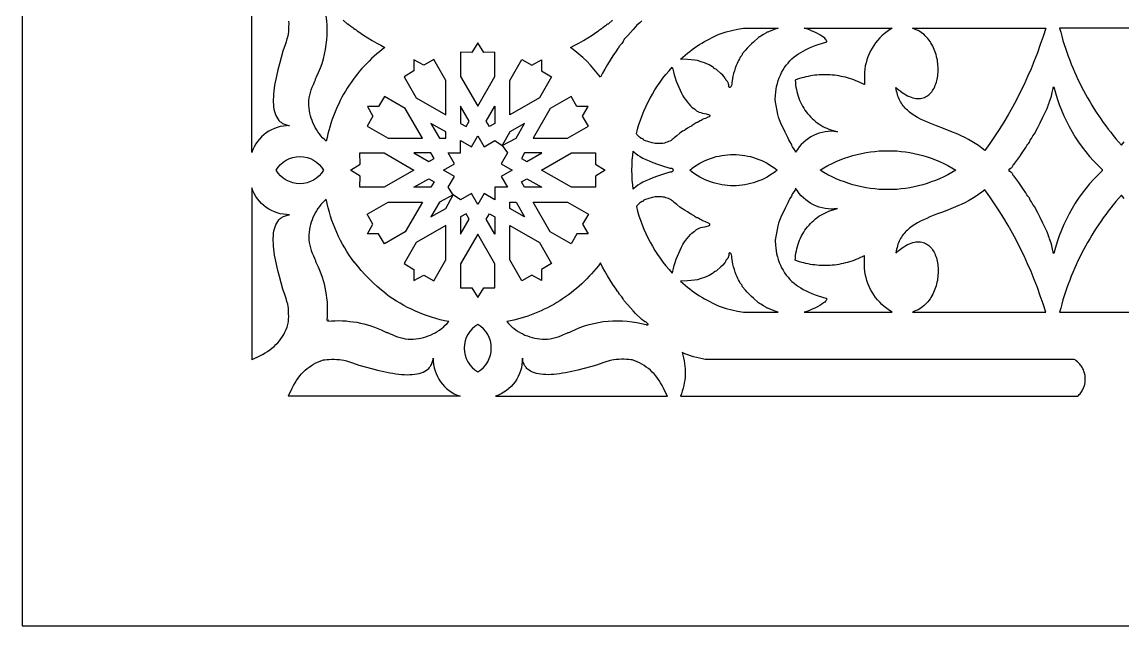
# Model space of a CAD drawing. Extents: x -580 to 993, y -400 to 388.
# Drawn here: x 598.1 to 741.9, y -400.3 to -321.4 of the extents above; entities that cross this region are included whole.
import ezdxf

# ---------------------------------------------------------------- set-up
doc = ezdxf.new("R2010")
doc.units = 0
doc.layers.add('LAYER_1', color=18, linetype='CONTINUOUS')

msp = doc.modelspace()

# ---------------------------------------------------------------- linework, layer by layer
at = {"layer": 'LAYER_1'}
for points in [[(598.06, -400.26), (993.06, -400.26), (993.06, -5.26), (598.06, -5.26)], [(696.84, -322.17), (696.58, -322.25), (696.31, -322.35), (696.02, -322.46), (695.68, -322.61), (695.49, -322.69), (695.38, -322.72), (695.33, -322.74), (695.22, -322.81), (694.91, -323.01), (694.59, -323.21), (694.48, -323.27), (694.44, -323.29), (694.42, -323.3), (694.39, -323.31), (694.28, -323.39), (693.6, -323.99), (693.34, -324.23), (693.05, -324.51), (692.78, -324.79), (692.56, -325.03), (692.13, -325.54), (692.13, -325.63), (692.12, -325.68), (692.09, -325.73), (692.05, -325.78), (692, -325.83), (691.95, -325.89), (691.89, -325.98), (691.82, -326.08), (691.77, -326.19), (691.67, -326.4), (691.58, -326.56), (691.47, -326.78), (691.35, -327.06), (691.23, -327.39), (691.11, -327.73), (691.01, -328.09), (690.93, -328.44), (690.86, -328.77), (690.82, -329.05), (690.8, -329.29), (690.77, -329.5), (690.73, -329.67), (690.7, -329.77), (690.67, -329.82), (690.62, -329.87), (690.57, -329.89), (690.52, -329.91), (690.47, -329.91), (690.44, -329.89), (690.41, -329.86), (690.39, -329.81), (690.37, -329.56), (690.35, -329.46), (690.32, -329.37), (690.29, -329.28), (690.25, -329.22), (690.21, -329.16), (690.17, -329.12), (690.11, -329.07), (690.06, -328.99), (690.01, -328.91), (689.98, -328.83), (689.96, -328.78), (689.92, -328.72), (689.78, -328.54), (689.59, -328.33), (689.36, -328.11), (688.79, -327.57), (688.62, -327.51), (688.55, -327.48), (688.49, -327.44), (688.45, -327.41), (688.44, -327.37), (688.43, -327.34), (688.39, -327.31), (688.26, -327.21), (688.06, -327.1), (687.8, -326.97), (687.52, -326.84), (687.22, -326.72), (686.92, -326.6), (686.64, -326.51), (686.28, -326.42), (685.89, -326.35), (685.46, -326.3), (684.97, -326.26), (684.08, -326.22), (684.37, -325.95), (684.67, -325.7), (684.97, -325.45), (685.28, -325.21), (685.59, -324.98), (685.91, -324.75), (686.23, -324.53), (686.55, -324.32), (686.88, -324.12), (687.21, -323.92), (687.55, -323.73), (687.89, -323.55), (688.23, -323.38), (688.58, -323.21), (688.93, -323.05), (689.28, -322.9), (690.03, -322.67), (690.78, -322.48), (691.54, -322.31), (692.3, -322.17)], [(711.72, -322.17), (711.36, -322.4), (711.02, -322.64), (710.7, -322.9), (710.39, -323.17), (710.1, -323.46), (709.82, -323.77), (709.56, -324.1), (709.33, -324.44), (709.11, -324.79), (708.91, -325.15), (708.73, -325.52), (708.57, -325.91), (708.43, -326.3), (708.31, -326.7), (708.22, -327.11), (708.14, -327.53), (708.13, -327.92), (708.12, -328.37), (708.11, -329.52), (708.05, -329.54), (707.79, -329.4), (707.52, -329.28), (707.26, -329.16), (706.99, -329.04), (706.72, -328.94), (706.44, -328.84), (706.17, -328.75), (705.89, -328.67), (705.61, -328.59), (705.33, -328.53), (705.05, -328.47), (704.76, -328.41), (704.48, -328.37), (704.19, -328.33), (703.91, -328.3), (703.62, -328.28), (703.33, -328.26), (703.05, -328.26), (702.76, -328.26), (702.47, -328.26), (702.19, -328.28), (701.9, -328.3), (701.61, -328.33), (701.33, -328.37), (701.04, -328.42), (700.76, -328.47), (700.47, -328.53), (700.19, -328.6), (699.91, -328.68), (699.63, -328.76), (699.35, -328.85), (699.07, -328.95), (699.09, -329.26), (699.11, -329.57), (699.15, -329.87), (699.21, -330.17), (699.27, -330.46), (699.34, -330.75), (699.43, -331.04), (699.53, -331.32), (699.64, -331.59), (699.76, -331.86), (699.89, -332.12), (700.03, -332.38), (700.18, -332.63), (700.33, -332.87), (700.5, -333.11), (700.68, -333.34), (700.87, -333.56), (701.06, -333.77), (701.27, -333.97), (701.48, -334.17), (701.7, -334.35), (701.93, -334.53), (702.16, -334.69), (702.41, -334.85), (702.66, -335), (702.91, -335.13), (703.18, -335.26), (703.44, -335.37), (703.72, -335.47), (704, -335.56), (704.28, -335.64), (704.58, -335.7), (704.37, -335.68), (704.17, -335.66), (703.97, -335.65), (703.77, -335.65), (703.37, -335.67), (702.97, -335.72), (702.58, -335.8), (702.2, -335.9), (701.83, -336.04), (701.47, -336.2), (701.12, -336.38), (700.78, -336.6), (700.46, -336.83), (700.15, -337.09), (699.86, -337.38), (699.59, -337.69), (699.34, -338.02), (699.22, -338.19), (699.11, -338.37), (699.09, -338.26), (699.04, -338.16), (698.91, -337.96), (698.72, -337.67), (698.66, -337.57), (698.64, -337.51), (698.61, -337.44), (698.56, -337.33), (698.38, -337), (698.25, -336.77), (698.08, -336.46), (697.73, -335.76), (697.2, -334.57), (697.02, -334.15), (696.9, -333.81), (696.8, -333.45), (696.7, -332.98), (696.6, -332.48), (696.54, -332.08), (696.5, -331.84), (696.48, -331.75), (696.47, -331.71), (696.46, -331.64), (696.46, -331.47), (696.47, -330.95), (696.51, -330.55), (696.56, -330.16), (696.63, -329.78), (696.73, -329.4), (696.84, -329.03), (696.97, -328.67), (697.12, -328.32), (697.29, -327.98), (697.47, -327.64), (697.67, -327.33), (697.89, -327.02), (698.13, -326.73), (698.38, -326.45), (698.64, -326.19), (698.92, -325.94), (699.21, -325.71), (699.48, -325.53), (699.79, -325.34), (700.12, -325.16), (700.48, -324.97), (700.86, -324.79), (701.25, -324.62), (701.65, -324.46), (702.05, -324.32), (703.05, -324.01), (703.12, -323.99), (703.15, -323.97), (703.17, -323.95), (703.18, -323.92), (703.18, -323.89), (703.16, -323.81), (703.11, -323.72), (703.03, -323.61), (702.91, -323.5), (702.77, -323.37), (702.55, -323.21), (702.28, -323.04), (701.97, -322.87), (701.64, -322.7), (701.29, -322.55), (700.92, -322.4), (700.56, -322.28), (700.21, -322.17)], [(731.78, -322.18), (731.44, -323.25), (731.08, -324.32), (730.7, -325.38), (730.29, -326.43), (729.87, -327.47), (729.42, -328.5), (728.95, -329.52), (728.46, -330.53), (727.95, -331.52), (727.43, -332.51), (726.88, -333.49), (726.31, -334.45), (725.72, -335.4), (725.11, -336.34), (724.48, -337.26), (723.83, -338.17), (723.42, -337.83), (723, -337.52), (722.57, -337.23), (722.13, -336.96), (721.68, -336.71), (721.22, -336.47), (720.76, -336.25), (720.3, -336.04), (719.37, -335.66), (718.44, -335.3), (717.54, -334.95), (716.66, -334.6), (716.24, -334.42), (715.83, -334.24), (715.43, -334.05), (715.05, -333.84), (714.69, -333.63), (714.34, -333.4), (714.01, -333.15), (713.71, -332.89), (713.57, -332.75), (713.43, -332.61), (713.3, -332.46), (713.17, -332.31), (713.05, -332.15), (712.94, -331.98), (712.83, -331.81), (712.74, -331.63), (712.64, -331.44), (712.56, -331.25), (712.48, -331.05), (712.42, -330.85), (712.36, -330.63), (712.3, -330.41), (712.26, -330.18), (712.22, -329.94), (712.49, -330.17), (712.76, -330.38), (713.02, -330.56), (713.27, -330.73), (713.51, -330.88), (713.75, -331), (713.98, -331.11), (714.21, -331.2), (714.43, -331.26), (714.64, -331.32), (714.84, -331.35), (715.04, -331.37), (715.24, -331.37), (715.42, -331.36), (715.6, -331.33), (715.77, -331.29), (715.94, -331.23), (716.1, -331.16), (716.25, -331.07), (716.39, -330.98), (716.53, -330.87), (716.66, -330.75), (716.78, -330.62), (716.89, -330.48), (717, -330.33), (717.1, -330.17), (717.2, -330), (717.28, -329.83), (717.36, -329.64), (717.43, -329.45), (717.5, -329.25), (717.55, -329.05), (717.6, -328.84), (717.64, -328.63), (717.68, -328.41), (717.7, -328.19), (717.72, -327.96), (717.73, -327.73), (717.73, -327.5), (717.73, -327.27), (717.71, -327.03), (717.69, -326.8), (717.66, -326.56), (717.63, -326.33), (717.58, -326.09), (717.53, -325.86), (717.46, -325.63), (717.39, -325.4), (717.31, -325.17), (717.23, -324.95), (717.13, -324.73), (717.03, -324.51), (716.92, -324.31), (716.8, -324.1), (716.67, -323.9), (716.53, -323.71), (716.38, -323.53), (716.23, -323.35), (716.06, -323.18), (715.89, -323.02), (715.71, -322.87), (715.52, -322.73), (715.32, -322.6), (715.11, -322.48), (714.87, -322.38), (714.65, -322.3), (714.49, -322.24), (714.37, -322.18)], [(657.6, -324.08), (656.82, -325.34), (655.35, -325.33), (655.35, -328.5), (657.6, -332.38), (659.84, -328.5), (659.84, -325.33), (658.37, -325.34)], [(649.54, -331.26), (653.42, -333.49), (653.42, -329.02), (651.84, -326.28), (650.54, -327.03), (649.26, -326.3), (649.26, -327.76), (647.96, -328.52)], [(665.65, -331.26), (661.77, -333.49), (661.77, -329.02), (663.35, -326.28), (664.65, -327.03), (665.93, -326.3), (665.93, -327.76), (667.23, -328.52)], [(683, -327.28), (683.08, -327.54), (683.16, -327.87), (683.27, -328.27), (683.39, -328.67), (683.53, -329.08), (683.68, -329.49), (683.84, -329.9), (684.02, -330.29), (684.2, -330.67), (684.39, -331.02), (684.53, -331.25), (684.72, -331.51), (684.94, -331.79), (685.16, -332.06), (685.38, -332.31), (685.57, -332.51), (685.73, -332.64), (685.78, -332.68), (685.82, -332.69), (685.87, -332.7), (685.91, -332.72), (685.95, -332.76), (685.99, -332.8), (686.02, -332.84), (686.06, -332.88), (686.17, -332.97), (686.33, -333.05), (686.51, -333.14), (686.73, -333.21), (686.95, -333.28), (687.19, -333.34), (687.43, -333.38), (687.58, -333.41), (687.72, -333.45), (687.83, -333.5), (687.89, -333.55), (687.91, -333.58), (687.92, -333.61), (687.92, -333.64), (687.9, -333.67), (687.86, -333.7), (687.81, -333.74), (687.64, -333.82), (687.35, -333.96), (687.11, -334.04), (687.01, -334.08), (686.89, -334.14), (686.76, -334.22), (686.64, -334.3), (686.42, -334.43), (686.33, -334.47), (686.28, -334.49), (686.22, -334.51), (686.12, -334.56), (686, -334.64), (685.87, -334.73), (685.62, -334.91), (685.52, -334.96), (685.47, -334.98), (685.41, -335), (685.3, -335.06), (685, -335.26), (684.7, -335.47), (684.6, -335.53), (684.55, -335.55), (684.47, -335.58), (684.35, -335.65), (683.99, -335.9), (683.6, -336.22), (683.41, -336.37), (683.27, -336.51), (683.14, -336.63), (683, -336.74), (682.84, -336.84), (682.68, -336.93), (682.51, -337), (682.34, -337.07), (682.16, -337.13), (681.97, -337.18), (681.78, -337.22), (681.58, -337.24), (681.38, -337.26), (681.18, -337.26), (680.98, -337.25), (680.78, -337.23), (680.58, -337.2), (680.38, -337.15), (679.83, -337), (679.49, -336.89), (679.38, -336.85), (679.3, -336.81), (679.26, -336.77), (679.23, -336.72), (679.21, -336.68), (679.16, -336.65), (679.1, -336.62), (679.03, -336.61), (679, -336.61), (678.95, -336.59), (678.83, -336.52), (678.7, -336.42), (678.57, -336.29), (678.41, -336.12), (678.36, -336.05), (678.32, -335.99), (678.48, -335.38), (678.65, -334.78), (678.85, -334.19), (679.06, -333.6), (679.29, -333.02), (679.54, -332.44), (679.81, -331.88), (680.1, -331.33), (680.4, -330.78), (680.72, -330.25), (681.06, -329.72), (681.41, -329.21), (681.78, -328.71), (682.17, -328.22), (682.58, -327.74)], [(739.16, -340.72), (739.15, -340.81), (738.58, -341.36), (738.04, -341.93), (737.51, -342.52), (737.01, -343.12), (736.53, -343.75), (736.08, -344.39), (735.64, -345.05), (735.23, -345.73), (734.85, -346.42), (734.49, -347.12), (734.15, -347.84), (733.84, -348.57), (733.56, -349.32), (733.3, -350.07), (733.07, -350.84), (732.86, -351.62), (732.84, -351.61), (732.82, -351.59), (732.77, -351.52), (732.74, -351.4), (732.71, -351.23), (732.68, -351.05), (732.64, -350.84), (732.52, -350.38), (732.37, -349.91), (732.3, -349.7), (732.23, -349.52), (732.15, -349.32), (732.12, -349.19), (732.11, -349.14), (732.07, -349.05), (731.97, -348.8), (731.43, -347.65), (731.07, -346.92), (730.75, -346.3), (730.3, -345.49), (730.12, -345.19), (729.92, -344.88), (729.76, -344.63), (729.71, -344.53), (729.69, -344.48), (729.68, -344.43), (729.65, -344.38), (729.61, -344.31), (729.56, -344.25), (729.44, -344.1), (729.34, -343.94), (729.18, -343.68), (728.9, -343.27), (728.63, -342.86), (728.47, -342.61), (728.29, -342.34), (728.02, -341.97), (727.75, -341.63), (727.65, -341.52), (727.59, -341.46), (727.55, -341.43), (727.52, -341.38), (727.5, -341.34), (727.49, -341.29), (727.48, -341.24), (727.45, -341.19), (727.41, -341.13), (727.35, -341.07), (727.28, -341.01), (727.21, -340.96), (727.14, -340.92), (727.08, -340.9), (727.04, -340.88), (727.01, -340.86), (727, -340.81), (727.01, -340.72), (727, -340.64), (727.01, -340.59), (727.04, -340.56), (727.08, -340.55), (727.14, -340.52), (727.21, -340.49), (727.28, -340.44), (727.35, -340.38), (727.41, -340.32), (727.45, -340.26), (727.48, -340.2), (727.49, -340.15), (727.5, -340.11), (727.52, -340.06), (727.55, -340.02), (727.59, -339.99), (727.65, -339.93), (727.75, -339.81), (728.02, -339.48), (728.29, -339.11), (728.4, -338.95), (728.47, -338.84), (728.63, -338.58), (728.9, -338.18), (729.18, -337.76), (729.34, -337.5), (729.44, -337.35), (729.56, -337.2), (729.65, -337.07), (729.68, -337.01), (729.69, -336.97), (729.71, -336.91), (729.76, -336.82), (729.92, -336.57), (730.12, -336.26), (730.3, -335.96), (730.75, -335.14), (731.07, -334.53), (731.43, -333.79), (731.97, -332.65), (732.07, -332.4), (732.11, -332.31), (732.12, -332.25), (732.15, -332.13), (732.23, -331.93), (732.3, -331.75), (732.37, -331.54), (732.52, -331.07), (732.64, -330.6), (732.68, -330.39), (732.71, -330.22), (732.74, -330.05), (732.77, -329.93), (732.82, -329.85), (732.84, -329.84), (732.86, -329.83), (733.07, -330.61), (733.3, -331.38), (733.56, -332.13), (733.84, -332.88), (734.15, -333.61), (734.49, -334.33), (734.85, -335.03), (735.23, -335.72), (735.64, -336.4), (736.08, -337.06), (736.53, -337.7), (737.01, -338.32), (737.51, -338.93), (738.04, -339.52), (738.58, -340.09), (739.15, -340.64)], [(650.37, -336.55), (648.13, -332.67), (645.39, -331.09), (644.63, -332.39), (643.17, -332.39), (643.9, -333.66), (643.15, -334.97), (645.89, -336.55)], [(667.06, -332.67), (664.82, -336.55), (669.3, -336.55), (672.04, -334.97), (671.29, -333.66), (672.02, -332.39), (670.55, -332.39), (669.8, -331.09)], [(656.07, -335.02), (656.48, -334.31), (655.35, -332.37), (655.35, -334.61)], [(659.12, -335.02), (658.71, -334.31), (659.84, -332.37), (659.84, -334.61)], [(653.42, -336.55), (653.42, -335.73), (651.48, -334.61), (652.6, -336.55)], [(651.48, -346.84), (653.42, -345.72), (654.39, -343.93), (653.72, -342.96), (654.54, -341.54), (653.12, -340.72), (654.54, -339.9), (653.72, -338.48), (655.35, -338.48), (655.35, -336.84), (656.77, -337.66), (657.6, -336.24), (658.42, -337.66), (659.84, -336.84), (660.8, -337.52), (662.59, -336.55), (663.71, -334.61), (661.77, -335.73), (660.8, -337.52), (661.47, -338.48), (660.65, -339.9), (662.07, -340.72), (660.65, -341.54), (661.47, -342.96), (659.83, -342.96), (659.83, -344.6), (658.42, -343.78), (657.59, -345.2), (656.77, -343.78), (655.35, -344.6), (654.39, -343.93), (652.6, -344.9)], [(649.25, -340.72), (645.37, -342.96), (642.2, -342.96), (642.21, -341.49), (640.95, -340.72), (642.21, -339.95), (642.2, -338.48), (645.37, -338.48)], [(651.89, -339.2), (651.48, -338.48), (649.24, -338.48), (651.18, -339.61)], [(663.3, -339.19), (664.01, -339.61), (665.95, -338.48), (663.71, -338.48)], [(674.24, -340.72), (672.98, -341.49), (672.99, -342.96), (669.82, -342.96), (665.94, -340.72), (669.82, -338.48), (672.99, -338.48), (672.98, -339.95)], [(683.1, -340.72), (683.08, -340.85), (683.05, -340.9), (683, -340.93), (682.94, -340.96), (682.88, -340.99), (682.82, -340.99), (682.7, -340.99), (681.72, -341.31), (681.06, -341.53), (680.48, -341.73), (679.97, -341.93), (679.53, -342.12), (679.14, -342.31), (678.8, -342.5), (678.5, -342.7), (678.22, -342.91), (678.04, -343.07), (677.9, -343.21), (677.83, -342.62), (677.78, -342.01), (677.76, -341.38), (677.74, -340.72), (677.76, -340.06), (677.78, -339.43), (677.83, -338.83), (677.9, -338.24), (678.04, -338.38), (678.22, -338.54), (678.5, -338.75), (678.8, -338.95), (679.14, -339.14), (679.53, -339.33), (679.97, -339.52), (680.48, -339.71), (681.06, -339.92), (681.72, -340.14), (682.7, -340.45), (682.82, -340.45), (682.88, -340.46), (682.94, -340.48), (683, -340.51), (683.05, -340.55), (683.06, -340.57), (683.08, -340.6)], [(696.7, -340.72), (696.38, -340.97), (696.05, -341.2), (695.72, -341.42), (695.38, -341.62), (695.03, -341.8), (694.68, -341.97), (694.33, -342.12), (693.97, -342.26), (693.6, -342.38), (693.24, -342.48), (692.87, -342.57), (692.49, -342.64), (692.12, -342.7), (691.74, -342.74), (691.36, -342.76), (690.99, -342.77), (690.61, -342.76), (690.23, -342.74), (689.86, -342.7), (689.48, -342.64), (689.11, -342.57), (688.74, -342.48), (688.37, -342.38), (688.01, -342.26), (687.65, -342.12), (687.29, -341.97), (686.94, -341.8), (686.59, -341.62), (686.25, -341.42), (685.92, -341.2), (685.6, -340.97), (685.28, -340.72), (685.6, -340.48), (685.92, -340.24), (686.25, -340.03), (686.59, -339.83), (686.94, -339.64), (687.29, -339.48), (687.65, -339.32), (688.01, -339.19), (688.37, -339.07), (688.74, -338.96), (689.11, -338.88), (689.48, -338.8), (689.86, -338.75), (690.23, -338.71), (690.61, -338.68), (690.99, -338.68), (691.36, -338.68), (691.74, -338.71), (692.12, -338.75), (692.49, -338.8), (692.87, -338.88), (693.24, -338.96), (693.6, -339.07), (693.97, -339.19), (694.33, -339.32), (694.68, -339.48), (695.03, -339.64), (695.38, -339.83), (695.72, -340.03), (696.05, -340.24), (696.38, -340.48)], [(720.04, -340.72), (719.52, -341.03), (719, -341.32), (718.47, -341.59), (717.93, -341.84), (717.39, -342.06), (716.84, -342.27), (716.29, -342.46), (715.73, -342.63), (715.17, -342.78), (714.61, -342.91), (714.04, -343.02), (713.47, -343.11), (712.9, -343.18), (712.32, -343.23), (711.75, -343.26), (711.17, -343.27), (710.6, -343.26), (710.02, -343.23), (709.45, -343.18), (708.88, -343.11), (708.31, -343.02), (707.74, -342.91), (707.17, -342.78), (706.61, -342.63), (706.05, -342.46), (705.5, -342.27), (704.95, -342.06), (704.41, -341.84), (703.87, -341.59), (703.34, -341.32), (702.82, -341.03), (702.3, -340.72), (702.82, -340.42), (703.34, -340.13), (703.87, -339.86), (704.41, -339.61), (704.95, -339.38), (705.5, -339.17), (706.05, -338.98), (706.61, -338.82), (707.17, -338.67), (707.74, -338.54), (708.31, -338.43), (708.88, -338.34), (709.45, -338.27), (710.02, -338.22), (710.6, -338.19), (711.17, -338.18), (711.75, -338.19), (712.32, -338.22), (712.9, -338.27), (713.47, -338.34), (714.04, -338.43), (714.61, -338.54), (715.17, -338.67), (715.73, -338.82), (716.29, -338.98), (716.84, -339.17), (717.39, -339.38), (717.93, -339.61), (718.47, -339.86), (719, -340.13), (719.52, -340.42)], [(651.89, -342.25), (651.48, -342.96), (649.24, -342.96), (651.18, -341.84)], [(663.3, -342.25), (664.01, -341.84), (665.95, -342.96), (663.71, -342.96)], [(711.72, -359.27), (711.36, -359.05), (711.02, -358.81), (710.7, -358.55), (710.39, -358.28), (710.1, -357.98), (709.82, -357.67), (709.56, -357.35), (709.33, -357.01), (709.11, -356.66), (708.91, -356.3), (708.73, -355.92), (708.57, -355.54), (708.43, -355.14), (708.31, -354.74), (708.22, -354.33), (708.14, -353.91), (708.13, -353.53), (708.12, -353.08), (708.11, -351.93), (708.05, -351.91), (707.79, -352.04), (707.52, -352.17), (707.26, -352.29), (706.99, -352.4), (706.72, -352.51), (706.44, -352.61), (706.17, -352.7), (705.89, -352.78), (705.61, -352.85), (705.33, -352.92), (705.05, -352.98), (704.76, -353.03), (704.48, -353.08), (704.19, -353.12), (703.91, -353.15), (703.62, -353.17), (703.33, -353.18), (703.05, -353.19), (702.76, -353.19), (702.47, -353.18), (702.19, -353.17), (701.9, -353.14), (701.61, -353.11), (701.33, -353.08), (701.04, -353.03), (700.76, -352.98), (700.47, -352.92), (700.19, -352.85), (699.91, -352.77), (699.63, -352.69), (699.35, -352.6), (699.07, -352.5), (699.09, -352.19), (699.11, -351.88), (699.15, -351.58), (699.21, -351.28), (699.27, -350.98), (699.34, -350.69), (699.43, -350.41), (699.53, -350.13), (699.64, -349.85), (699.76, -349.59), (699.89, -349.32), (700.03, -349.07), (700.18, -348.82), (700.33, -348.57), (700.5, -348.34), (700.68, -348.11), (700.87, -347.89), (701.06, -347.68), (701.27, -347.47), (701.48, -347.28), (701.7, -347.09), (701.93, -346.92), (702.16, -346.75), (702.41, -346.6), (702.66, -346.45), (702.91, -346.32), (703.18, -346.19), (703.44, -346.08), (703.72, -345.98), (704, -345.89), (704.28, -345.81), (704.58, -345.75), (704.37, -345.77), (704.17, -345.79), (703.97, -345.8), (703.77, -345.8), (703.37, -345.78), (702.97, -345.73), (702.58, -345.65), (702.2, -345.54), (701.83, -345.41), (701.47, -345.25), (701.12, -345.06), (700.78, -344.85), (700.46, -344.61), (700.15, -344.35), (699.86, -344.07), (699.59, -343.76), (699.34, -343.43), (699.22, -343.26), (699.11, -343.08), (699.09, -343.19), (699.04, -343.29), (698.91, -343.49), (698.72, -343.78), (698.66, -343.88), (698.64, -343.94), (698.61, -344), (698.56, -344.12), (698.38, -344.44), (698.25, -344.68), (698.08, -344.99), (697.73, -345.69), (697.2, -346.88), (697.02, -347.3), (696.9, -347.64), (696.8, -348), (696.7, -348.47), (696.6, -348.97), (696.54, -349.37), (696.5, -349.61), (696.48, -349.69), (696.47, -349.73), (696.46, -349.8), (696.46, -349.97), (696.47, -350.5), (696.51, -350.89), (696.56, -351.28), (696.63, -351.67), (696.73, -352.04), (696.84, -352.41), (696.97, -352.78), (697.12, -353.13), (697.29, -353.47), (697.47, -353.8), (697.67, -354.12), (697.89, -354.43), (698.13, -354.72), (698.38, -355), (698.64, -355.26), (698.92, -355.5), (699.21, -355.73), (699.48, -355.92), (699.79, -356.1), (700.12, -356.29), (700.48, -356.48), (700.86, -356.65), (701.25, -356.83), (701.65, -356.99), (702.05, -357.13), (703.05, -357.44), (703.12, -357.46), (703.15, -357.48), (703.17, -357.5), (703.18, -357.53), (703.18, -357.56), (703.16, -357.64), (703.11, -357.73), (703.03, -357.83), (702.91, -357.95), (702.77, -358.07), (702.55, -358.24), (702.28, -358.41), (701.97, -358.58), (701.64, -358.74), (701.29, -358.9), (700.92, -359.04), (700.56, -359.17), (700.21, -359.27)], [(731.78, -359.27), (731.44, -358.19), (731.08, -357.13), (730.7, -356.07), (730.29, -355.02), (729.87, -353.98), (729.42, -352.95), (728.95, -351.93), (728.46, -350.92), (727.95, -349.92), (727.43, -348.94), (726.88, -347.96), (726.31, -347), (725.72, -346.05), (725.11, -345.11), (724.48, -344.19), (723.83, -343.28), (723.42, -343.61), (723, -343.92), (722.57, -344.22), (722.13, -344.49), (721.68, -344.74), (721.22, -344.97), (720.76, -345.19), (720.3, -345.4), (719.37, -345.79), (718.44, -346.15), (717.54, -346.49), (716.66, -346.84), (716.24, -347.02), (715.83, -347.21), (715.43, -347.4), (715.05, -347.61), (714.69, -347.82), (714.34, -348.05), (714.01, -348.29), (713.71, -348.56), (713.57, -348.7), (713.43, -348.84), (713.3, -348.99), (713.17, -349.14), (713.05, -349.3), (712.94, -349.47), (712.83, -349.64), (712.74, -349.82), (712.64, -350), (712.56, -350.2), (712.48, -350.39), (712.42, -350.6), (712.36, -350.82), (712.3, -351.04), (712.26, -351.27), (712.22, -351.51), (712.49, -351.28), (712.76, -351.07), (713.02, -350.88), (713.27, -350.72), (713.51, -350.57), (713.75, -350.45), (713.98, -350.34), (714.21, -350.25), (714.43, -350.18), (714.64, -350.13), (714.84, -350.1), (715.04, -350.08), (715.24, -350.08), (715.42, -350.09), (715.6, -350.12), (715.77, -350.16), (715.94, -350.22), (716.1, -350.29), (716.25, -350.37), (716.39, -350.47), (716.53, -350.58), (716.66, -350.7), (716.78, -350.83), (716.89, -350.97), (717, -351.12), (717.1, -351.28), (717.2, -351.44), (717.28, -351.62), (717.36, -351.8), (717.43, -351.99), (717.5, -352.19), (717.55, -352.4), (717.6, -352.6), (717.64, -352.82), (717.68, -353.04), (717.7, -353.26), (717.72, -353.49), (717.73, -353.72), (717.73, -353.95), (717.73, -354.18), (717.71, -354.41), (717.69, -354.65), (717.66, -354.89), (717.63, -355.12), (717.58, -355.36), (717.53, -355.59), (717.46, -355.82), (717.39, -356.05), (717.31, -356.28), (717.23, -356.5), (717.13, -356.72), (717.03, -356.93), (716.92, -357.14), (716.8, -357.34), (716.67, -357.54), (716.53, -357.73), (716.38, -357.92), (716.23, -358.09), (716.06, -358.26), (715.89, -358.42), (715.71, -358.57), (715.52, -358.71), (715.32, -358.84), (715.11, -358.96), (714.87, -359.07), (714.65, -359.15), (714.49, -359.21), (714.37, -359.27)], [(638.03, -360.29), (638.02, -360.44), (638.49, -360.41), (638.97, -360.39), (639.44, -360.38), (639.91, -360.39), (640.39, -360.42), (640.86, -360.47), (641.33, -360.53), (641.8, -360.6), (642.26, -360.7), (642.72, -360.81), (643.18, -360.93), (643.64, -361.07), (644.09, -361.23), (644.53, -361.4), (644.98, -361.59), (645.41, -361.79), (645.59, -361.88), (645.65, -361.9), (645.69, -361.91), (645.79, -361.93), (645.96, -362), (646.17, -362.09), (646.41, -362.2), (646.76, -362.35), (647.1, -362.48), (647.45, -362.59), (647.79, -362.68), (648.13, -362.74), (648.48, -362.78), (648.82, -362.8), (649.16, -362.8), (649.5, -362.77), (649.83, -362.73), (650.16, -362.66), (650.49, -362.59), (650.81, -362.49), (651.12, -362.38), (651.43, -362.26), (651.73, -362.12), (652.02, -361.97), (652.3, -361.8), (652.58, -361.62), (652.84, -361.42), (653.1, -361.21), (653.35, -360.99), (653.58, -360.76), (653.81, -360.51), (653.24, -360.39), (652.67, -360.26), (652.12, -360.11), (651.57, -359.94), (651.03, -359.76), (650.49, -359.57), (649.96, -359.36), (649.44, -359.14), (648.93, -358.9), (648.43, -358.65), (647.93, -358.39), (647.45, -358.11), (646.97, -357.82), (646.5, -357.52), (646.04, -357.21), (645.59, -356.88), (645.62, -356.87), (645.03, -356.41), (644.47, -355.94), (643.92, -355.44), (643.39, -354.93), (642.88, -354.4), (642.38, -353.85), (641.91, -353.28), (641.45, -352.7), (641.44, -352.73), (641.11, -352.28), (640.8, -351.82), (640.5, -351.35), (640.21, -350.87), (639.93, -350.39), (639.66, -349.89), (639.41, -349.39), (639.18, -348.88), (638.96, -348.36), (638.75, -347.83), (638.55, -347.29), (638.37, -346.75), (638.21, -346.2), (638.06, -345.64), (637.93, -345.08), (637.81, -344.51), (637.56, -344.74), (637.33, -344.97), (637.11, -345.22), (636.9, -345.47), (636.7, -345.74), (636.52, -346.02), (636.35, -346.3), (636.2, -346.59), (636.06, -346.89), (635.94, -347.2), (635.83, -347.51), (635.73, -347.83), (635.65, -348.16), (635.59, -348.49), (635.55, -348.82), (635.52, -349.16), (635.52, -349.5), (635.53, -349.84), (635.58, -350.18), (635.64, -350.53), (635.73, -350.87), (635.84, -351.22), (635.97, -351.56), (636.12, -351.91), (636.23, -352.15), (636.32, -352.36), (636.39, -352.53), (636.41, -352.63), (636.44, -352.73), (636.53, -352.91), (636.73, -353.34), (636.92, -353.78), (637.09, -354.23), (637.25, -354.68), (637.39, -355.14), (637.51, -355.59), (637.62, -356.06), (637.71, -356.52), (637.79, -356.99), (637.85, -357.46), (637.9, -357.93), (637.92, -358.4), (637.94, -358.88), (637.93, -359.35), (637.91, -359.83), (637.87, -360.3)], [(650.37, -344.9), (648.13, -348.78), (645.39, -350.36), (644.63, -349.05), (643.17, -349.05), (643.9, -347.78), (643.15, -346.48), (645.89, -344.9)], [(661.77, -344.9), (662.59, -344.9), (663.71, -346.84), (661.77, -345.72)], [(667.06, -348.78), (664.82, -344.9), (669.3, -344.9), (672.04, -346.48), (671.29, -347.78), (672.02, -349.05), (670.55, -349.05), (669.8, -350.36)], [(683, -354.17), (683.08, -353.91), (683.16, -353.58), (683.27, -353.18), (683.39, -352.78), (683.53, -352.36), (683.68, -351.95), (683.84, -351.55), (684.02, -351.16), (684.2, -350.78), (684.39, -350.43), (684.53, -350.2), (684.72, -349.93), (684.94, -349.66), (685.16, -349.39), (685.38, -349.14), (685.57, -348.94), (685.73, -348.81), (685.78, -348.77), (685.82, -348.76), (685.87, -348.75), (685.91, -348.72), (685.95, -348.69), (685.99, -348.65), (686.02, -348.6), (686.06, -348.56), (686.17, -348.48), (686.33, -348.39), (686.51, -348.31), (686.73, -348.23), (686.95, -348.17), (687.19, -348.11), (687.43, -348.07), (687.58, -348.04), (687.72, -347.99), (687.83, -347.95), (687.89, -347.9), (687.91, -347.86), (687.92, -347.83), (687.92, -347.8), (687.9, -347.77), (687.86, -347.74), (687.81, -347.71), (687.64, -347.62), (687.35, -347.49), (687.11, -347.4), (687.01, -347.36), (686.89, -347.3), (686.76, -347.23), (686.64, -347.15), (686.42, -347.01), (686.33, -346.97), (686.28, -346.96), (686.22, -346.94), (686.12, -346.89), (686, -346.81), (685.87, -346.71), (685.62, -346.54), (685.52, -346.49), (685.47, -346.47), (685.41, -346.45), (685.3, -346.38), (685, -346.18), (684.7, -345.98), (684.6, -345.92), (684.55, -345.9), (684.47, -345.87), (684.35, -345.79), (683.99, -345.54), (683.6, -345.23), (683.41, -345.07), (683.27, -344.94), (683.14, -344.82), (683, -344.71), (682.84, -344.61), (682.68, -344.52), (682.51, -344.44), (682.34, -344.37), (682.16, -344.32), (681.97, -344.27), (681.78, -344.23), (681.58, -344.21), (681.38, -344.19), (681.18, -344.19), (680.98, -344.2), (680.78, -344.22), (680.58, -344.25), (680.38, -344.29), (679.83, -344.45), (679.49, -344.55), (679.38, -344.6), (679.3, -344.64), (679.26, -344.68), (679.23, -344.72), (679.21, -344.77), (679.16, -344.8), (679.1, -344.82), (679.03, -344.83), (679, -344.84), (678.95, -344.86), (678.83, -344.93), (678.7, -345.03), (678.57, -345.15), (678.41, -345.33), (678.36, -345.39), (678.32, -345.45), (678.48, -346.06), (678.65, -346.67), (678.85, -347.26), (679.06, -347.85), (679.29, -348.43), (679.54, -349), (679.81, -349.57), (680.1, -350.12), (680.4, -350.67), (680.72, -351.2), (681.06, -351.72), (681.41, -352.24), (681.78, -352.74), (682.17, -353.23), (682.58, -353.7)], [(656.07, -346.43), (655.35, -346.84), (655.35, -349.08), (656.48, -347.14)], [(659.12, -346.43), (659.83, -346.84), (659.83, -349.08), (658.71, -347.14)], [(653.42, -347.95), (649.54, -350.19), (647.96, -352.93), (649.26, -353.68), (649.26, -355.15), (650.54, -354.42), (651.84, -355.17), (653.42, -352.43)], [(661.77, -347.95), (665.65, -350.19), (667.23, -352.93), (665.92, -353.68), (665.92, -355.15), (664.65, -354.42), (663.35, -355.17), (661.77, -352.43)], [(657.59, -349.07), (655.35, -352.95), (655.35, -356.11), (656.82, -356.11), (657.59, -357.37), (658.37, -356.11), (659.83, -356.11), (659.83, -352.95)], [(696.84, -359.27), (696.58, -359.2), (696.31, -359.1), (696.02, -358.98), (695.68, -358.84), (695.49, -358.76), (695.38, -358.73), (695.33, -358.7), (695.22, -358.64), (694.91, -358.44), (694.59, -358.24), (694.48, -358.18), (694.44, -358.15), (694.42, -358.15), (694.39, -358.14), (694.28, -358.06), (693.6, -357.46), (693.34, -357.21), (693.05, -356.93), (692.78, -356.66), (692.56, -356.42), (692.13, -355.91), (692.13, -355.81), (692.12, -355.77), (692.09, -355.72), (692.05, -355.66), (692, -355.62), (691.95, -355.56), (691.89, -355.47), (691.82, -355.36), (691.77, -355.26), (691.67, -355.04), (691.58, -354.88), (691.47, -354.66), (691.35, -354.38), (691.23, -354.06), (691.11, -353.71), (691.01, -353.35), (690.93, -353), (690.86, -352.68), (690.82, -352.39), (690.8, -352.16), (690.77, -351.95), (690.73, -351.78), (690.7, -351.68), (690.67, -351.62), (690.62, -351.58), (690.57, -351.55), (690.52, -351.54), (690.47, -351.54), (690.44, -351.56), (690.41, -351.59), (690.39, -351.64), (690.37, -351.88), (690.35, -351.99), (690.32, -352.08), (690.29, -352.16), (690.25, -352.23), (690.21, -352.28), (690.17, -352.32), (690.11, -352.38), (690.06, -352.45), (690.01, -352.53), (689.98, -352.61), (689.96, -352.66), (689.92, -352.73), (689.78, -352.9), (689.59, -353.12), (689.36, -353.34), (688.79, -353.88), (688.62, -353.94), (688.55, -353.97), (688.49, -354), (688.45, -354.04), (688.44, -354.07), (688.43, -354.1), (688.39, -354.14), (688.26, -354.23), (688.06, -354.35), (687.8, -354.47), (687.52, -354.61), (687.22, -354.73), (686.92, -354.84), (686.64, -354.94), (686.28, -355.03), (685.89, -355.1), (685.46, -355.15), (684.97, -355.18), (684.08, -355.23), (684.37, -355.49), (684.67, -355.75), (684.97, -355.99), (685.28, -356.23), (685.59, -356.47), (685.91, -356.69), (686.23, -356.91), (686.55, -357.12), (686.88, -357.33), (687.21, -357.52), (687.55, -357.71), (687.89, -357.9), (688.23, -358.07), (688.58, -358.24), (688.93, -358.4), (689.28, -358.55), (690.03, -358.78), (690.78, -358.97), (691.54, -359.14), (692.3, -359.27)], [(735.93, -370.26), (736.05, -370.15), (736.16, -370.04), (736.27, -369.93), (736.36, -369.8), (736.45, -369.68), (736.54, -369.55), (736.61, -369.42), (736.68, -369.28), (736.74, -369.14), (736.79, -369), (736.84, -368.86), (736.88, -368.72), (736.93, -368.42), (736.95, -368.13), (736.95, -367.83), (736.92, -367.53), (736.86, -367.24), (736.77, -366.96), (736.71, -366.82), (736.65, -366.69), (736.58, -366.56), (736.5, -366.43), (736.42, -366.3), (736.33, -366.18), (736.23, -366.06), (736.13, -365.95), (735.95, -365.77), (735.77, -365.62), (735.62, -365.51), (735.5, -365.44), (687.32, -365.44), (686.93, -365.37), (686.54, -365.29), (686.16, -365.2), (685.78, -365.09), (685.4, -364.97), (685.03, -364.84), (684.66, -364.7), (684.3, -364.54), (684.4, -364.89), (684.49, -365.25), (684.57, -365.61), (684.62, -365.97), (684.66, -366.33), (684.69, -366.69), (684.7, -367.06), (684.69, -367.42), (684.67, -367.78), (684.63, -368.15), (684.57, -368.51), (684.5, -368.87), (684.42, -369.22), (684.31, -369.57), (684.19, -369.92), (684.06, -370.26)]]:
    msp.add_lwpolyline(points, close=True, dxfattribs=at)
for points in [[(632.88, -321.28), (632.89, -321.61), (632.88, -321.96), (632.87, -322.31), (632.85, -322.64), (632.81, -322.93), (632.76, -323.21), (632.67, -323.57), (632.56, -323.97), (632.44, -324.36), (632.13, -325.2), (631.9, -326), (631.68, -326.82), (631.47, -327.63), (631.29, -328.45), (631.13, -329.25), (631.06, -329.64), (631, -330.03), (630.96, -330.41), (630.92, -330.78), (630.9, -331.14), (630.88, -331.49), (630.88, -331.83), (630.9, -332.16), (630.93, -332.47), (630.97, -332.77), (631.04, -333.06), (631.11, -333.33), (631.21, -333.58), (631.33, -333.81), (631.46, -334.03), (631.62, -334.22), (631.7, -334.31), (631.79, -334.39), (631.89, -334.47), (631.99, -334.54), (632.1, -334.61), (632.21, -334.67), (632.33, -334.73), (632.46, -334.77), (632.59, -334.82), (632.73, -334.85), (632.87, -334.88), (633.02, -334.9, 0.324685), (628.06, -338.42), (628.06, -315.95)], [(639.99, -321.14), (640.51, -321.59), (640.6, -321.63), (640.68, -321.67), (640.78, -321.73), (641.03, -321.92), (641.26, -322.1), (641.34, -322.18), (641.38, -322.22), (641.39, -322.24), (641.42, -322.26), (641.45, -322.28), (641.48, -322.28), (641.52, -322.29), (641.57, -322.32), (641.64, -322.36), (641.7, -322.41), (641.82, -322.51), (642.04, -322.66), (642.66, -323.07), (643.8, -323.79), (644.41, -324.14), (644.91, -324.41), (645.47, -324.69), (645.11, -324.97), (644.75, -325.25), (644.4, -325.55), (644.06, -325.85), (643.73, -326.16), (643.4, -326.47), (643.08, -326.8), (642.77, -327.13), (642.46, -327.46), (642.16, -327.81), (641.87, -328.16), (641.59, -328.52), (641.32, -328.89), (641.05, -329.26), (640.79, -329.64), (640.54, -330.02), (640.3, -330.41), (640.07, -330.81), (639.85, -331.21), (639.63, -331.62), (639.43, -332.04), (639.23, -332.46), (639.04, -332.88), (638.87, -333.31), (638.7, -333.75), (638.54, -334.19), (638.39, -334.64), (638.26, -335.09), (638.13, -335.54), (638.01, -336), (637.91, -336.47), (637.81, -336.94), (637.56, -336.71), (637.33, -336.48), (637.11, -336.23), (636.9, -335.97), (636.7, -335.71), (636.52, -335.43), (636.35, -335.15), (636.2, -334.86), (636.06, -334.56), (635.94, -334.25), (635.83, -333.94), (635.73, -333.62), (635.65, -333.29), (635.59, -332.96), (635.55, -332.63), (635.52, -332.29), (635.52, -331.95), (635.53, -331.61), (635.58, -331.26), (635.64, -330.92), (635.73, -330.58), (635.84, -330.23), (635.97, -329.89), (636.12, -329.54), (636.23, -329.3), (636.32, -329.08), (636.39, -328.92), (636.41, -328.82), (636.44, -328.72), (636.53, -328.54, 0.18375), (637.42, -318.71)]]:
    msp.add_lwpolyline(points, format="xyb", dxfattribs=at)
for points in [[(679.03, -321.22), (678.75, -321.46), (678.39, -321.8), (678.19, -322.01), (677.88, -322.34), (677.18, -323.12), (676.73, -323.63), (676.69, -323.73), (676.65, -323.8), (676.58, -323.91), (676.4, -324.16), (676.21, -324.39), (676.14, -324.47), (676.1, -324.51), (676.07, -324.52), (676.06, -324.55), (676.04, -324.58), (676.04, -324.61), (676.03, -324.65), (676, -324.7), (675.96, -324.76), (675.91, -324.83), (675.81, -324.95), (675.66, -325.17), (675.24, -325.78), (674.53, -326.93), (674.18, -327.54), (673.9, -328.04), (673.63, -328.59), (673.2, -328.05), (672.76, -327.52), (672.3, -327), (671.82, -326.5), (671.32, -326.02), (670.8, -325.56), (670.27, -325.12), (669.72, -324.69), (670.28, -324.41), (670.78, -324.14), (671.39, -323.79), (672.53, -323.07), (673.15, -322.66), (673.37, -322.51), (673.49, -322.41), (673.62, -322.32), (673.67, -322.29), (673.71, -322.28), (673.74, -322.28), (673.77, -322.26), (673.8, -322.24), (673.81, -322.22), (673.85, -322.18), (673.93, -322.1), (674.16, -321.92), (674.41, -321.73), (674.51, -321.67), (674.59, -321.63), (674.68, -321.59), (675.2, -321.14)], [(750.25, -322.18), (741.67, -322.18), (733.6, -322.18), (733.74, -322.71), (733.89, -323.24), (734.04, -323.77), (734.21, -324.29), (734.38, -324.81), (734.55, -325.33), (734.74, -325.85), (734.93, -326.36), (735.13, -326.87), (735.34, -327.37), (735.55, -327.88), (735.78, -328.37), (736, -328.87), (736.24, -329.36), (736.48, -329.85), (736.73, -330.33), (736.99, -330.81), (737.26, -331.28), (737.53, -331.75), (737.81, -332.22), (738.09, -332.68), (738.38, -333.14), (738.68, -333.59), (738.99, -334.04), (739.3, -334.48), (739.62, -334.92), (739.94, -335.36), (740.28, -335.78), (740.61, -336.21), (740.96, -336.63), (741.31, -337.04), (741.67, -337.45), (742.05, -337.04)], [(742.05, -344.41), (741.67, -344), (741.31, -344.41), (740.96, -344.82), (740.61, -345.24), (740.28, -345.66), (739.94, -346.09), (739.62, -346.52), (739.3, -346.96), (738.99, -347.41), (738.68, -347.86), (738.38, -348.31), (738.09, -348.77), (737.81, -349.23), (737.53, -349.69), (737.26, -350.16), (736.99, -350.64), (736.73, -351.12), (736.48, -351.6), (736.24, -352.09), (736, -352.58), (735.78, -353.07), (735.55, -353.57), (735.34, -354.07), (735.13, -354.58), (734.93, -355.09), (734.74, -355.6), (734.55, -356.11), (734.38, -356.63), (734.21, -357.16), (734.04, -357.68), (733.89, -358.21), (733.74, -358.74), (733.6, -359.27), (741.67, -359.27), (750.25, -359.27)]]:
    msp.add_lwpolyline(points, dxfattribs=at)
for points in [[(637.45, -340.72, -0.573187), (631.26, -340.72, -0.573187)], [(628.06, -365.5), (628.13, -365.47), (629.12, -364.97), (629.47, -364.79), (629.81, -364.6), (630.13, -364.4), (630.43, -364.19), (630.71, -363.98), (630.98, -363.75), (631.23, -363.51), (631.46, -363.27), (631.68, -363.01), (631.88, -362.74), (632.07, -362.46), (632.24, -362.17), (632.4, -361.87), (632.55, -361.55), (632.68, -361.22), (632.8, -360.88), (632.84, -360.7), (632.86, -360.46), (632.88, -360.17), (632.89, -359.84), (632.88, -359.49), (632.87, -359.14), (632.85, -358.81), (632.81, -358.51), (632.76, -358.24), (632.67, -357.87), (632.56, -357.47), (632.44, -357.08), (632.13, -356.25), (631.9, -355.45), (631.68, -354.63), (631.47, -353.81), (631.29, -353), (631.13, -352.2), (631.06, -351.81), (631, -351.42), (630.96, -351.04), (630.92, -350.67), (630.9, -350.31), (630.88, -349.96), (630.88, -349.62), (630.9, -349.29), (630.93, -348.97), (630.97, -348.67), (631.04, -348.39), (631.11, -348.12), (631.21, -347.87), (631.33, -347.63), (631.46, -347.42), (631.62, -347.23), (631.7, -347.14), (631.79, -347.05), (631.89, -346.97), (631.99, -346.9), (632.1, -346.84), (632.21, -346.78), (632.33, -346.72), (632.46, -346.67), (632.59, -346.63), (632.73, -346.6), (632.87, -346.57), (633.02, -346.54, -0.324685), (628.06, -343.03)], [(666.03, -362.8), (666.37, -362.8), (666.71, -362.78), (667.05, -362.74), (667.4, -362.68), (667.74, -362.59), (668.09, -362.48), (668.43, -362.35), (668.78, -362.2), (669.02, -362.09), (669.23, -362), (669.4, -361.93), (669.5, -361.91), (669.6, -361.88), (669.78, -361.79, -0.18375), (679.61, -360.9), (679.65, -360.91), (679.73, -360.93), (679.8, -360.92), (679.82, -360.91), (679.84, -360.9), (679.84, -360.88), (679.84, -360.86), (679.82, -360.81), (679.76, -360.74), (679.69, -360.68), (679.58, -360.6), (679.46, -360.53), (679.26, -360.4), (679.03, -360.23), (678.75, -359.98), (678.39, -359.64), (678.19, -359.44), (677.88, -359.1), (677.18, -358.33), (676.73, -357.81), (676.69, -357.71), (676.65, -357.64), (676.58, -357.54), (676.4, -357.29), (676.21, -357.06), (676.14, -356.98), (676.1, -356.94), (676.07, -356.92), (676.06, -356.9), (676.04, -356.87), (676.04, -356.84), (676.03, -356.8), (676, -356.74), (675.96, -356.68), (675.91, -356.62), (675.81, -356.5), (675.66, -356.28), (675.24, -355.66), (674.53, -354.52), (674.18, -353.9), (673.9, -353.41), (673.63, -352.85), (673.35, -353.21), (673.07, -353.57), (672.77, -353.92), (672.47, -354.26), (672.16, -354.59), (671.85, -354.92), (671.52, -355.24), (671.19, -355.55), (670.85, -355.86), (670.51, -356.16), (670.16, -356.45), (669.8, -356.73), (669.43, -357), (669.06, -357.27), (668.68, -357.53), (668.3, -357.78), (667.91, -358.02), (667.51, -358.25), (667.11, -358.47), (666.7, -358.69), (666.28, -358.89), (665.86, -359.09), (665.44, -359.27), (665.01, -359.45), (664.57, -359.62), (664.13, -359.78), (663.68, -359.92), (663.23, -360.06), (662.78, -360.19), (662.32, -360.31), (661.85, -360.41), (661.38, -360.51), (661.61, -360.76), (661.84, -360.99), (662.09, -361.21), (662.34, -361.42), (662.61, -361.62), (662.89, -361.8), (663.17, -361.97), (663.46, -362.12), (663.76, -362.26), (664.07, -362.38), (664.38, -362.49), (664.7, -362.59), (665.03, -362.66), (665.36, -362.73), (665.69, -362.77)], [(657.59, -360.87, 0.573187), (657.59, -367.06, 0.573187)], [(632.82, -370.26), (632.85, -370.19), (633.35, -369.2), (633.53, -368.84), (633.72, -368.51), (633.92, -368.19), (634.12, -367.89), (634.34, -367.61), (634.57, -367.34), (634.8, -367.09), (635.05, -366.86), (635.31, -366.64), (635.58, -366.44), (635.86, -366.25), (636.15, -366.07), (636.45, -365.91), (636.77, -365.77), (637.1, -365.64), (637.44, -365.52), (637.61, -365.48), (637.86, -365.45), (638.15, -365.44), (638.48, -365.43), (638.83, -365.43), (639.18, -365.45), (639.51, -365.47), (639.81, -365.51), (640.08, -365.56), (640.45, -365.65), (640.85, -365.76), (641.24, -365.88), (642.07, -366.19), (642.87, -366.42), (643.69, -366.64), (644.51, -366.85), (645.32, -367.03), (646.12, -367.19), (646.51, -367.26), (646.9, -367.31), (647.28, -367.36), (647.65, -367.4), (648.01, -367.42), (648.36, -367.44), (648.7, -367.43), (649.03, -367.42), (649.35, -367.39), (649.65, -367.34), (649.93, -367.28), (650.2, -367.2), (650.45, -367.11), (650.69, -366.99), (650.9, -366.86), (651.09, -366.7), (651.18, -366.61), (651.27, -366.52), (651.34, -366.43), (651.42, -366.33), (651.48, -366.22), (651.54, -366.1), (651.6, -365.98), (651.65, -365.86), (651.69, -365.73), (651.72, -365.59), (651.75, -365.45), (651.77, -365.3, 0.324685), (655.29, -370.26)], [(682.37, -370.26), (682.34, -370.19), (681.84, -369.2), (681.66, -368.84), (681.47, -368.51), (681.27, -368.19), (681.07, -367.89), (680.85, -367.61), (680.62, -367.34), (680.39, -367.09), (680.14, -366.86), (679.88, -366.64), (679.61, -366.44), (679.33, -366.25), (679.04, -366.07), (678.74, -365.91), (678.42, -365.77), (678.09, -365.64), (677.75, -365.52), (677.58, -365.48), (677.33, -365.45), (677.04, -365.44), (676.71, -365.43), (676.36, -365.43), (676.01, -365.45), (675.68, -365.47), (675.38, -365.51), (675.11, -365.56), (674.74, -365.65), (674.34, -365.76), (673.95, -365.88), (673.12, -366.19), (672.32, -366.42), (671.5, -366.64), (670.68, -366.85), (669.87, -367.03), (669.07, -367.19), (668.68, -367.26), (668.29, -367.31), (667.91, -367.36), (667.54, -367.4), (667.18, -367.42), (666.83, -367.44), (666.49, -367.43), (666.16, -367.42), (665.84, -367.39), (665.54, -367.34), (665.26, -367.28), (664.99, -367.2), (664.74, -367.11), (664.5, -366.99), (664.29, -366.86), (664.1, -366.7), (664.01, -366.61), (663.92, -366.52), (663.85, -366.43), (663.77, -366.33), (663.71, -366.22), (663.65, -366.1), (663.59, -365.98), (663.54, -365.86), (663.5, -365.73), (663.47, -365.59), (663.44, -365.45), (663.42, -365.3, -0.324685), (659.9, -370.26)]]:
    msp.add_lwpolyline(points, format="xyb", close=True, dxfattribs=at)

doc.saveas('drawing.dxf')
